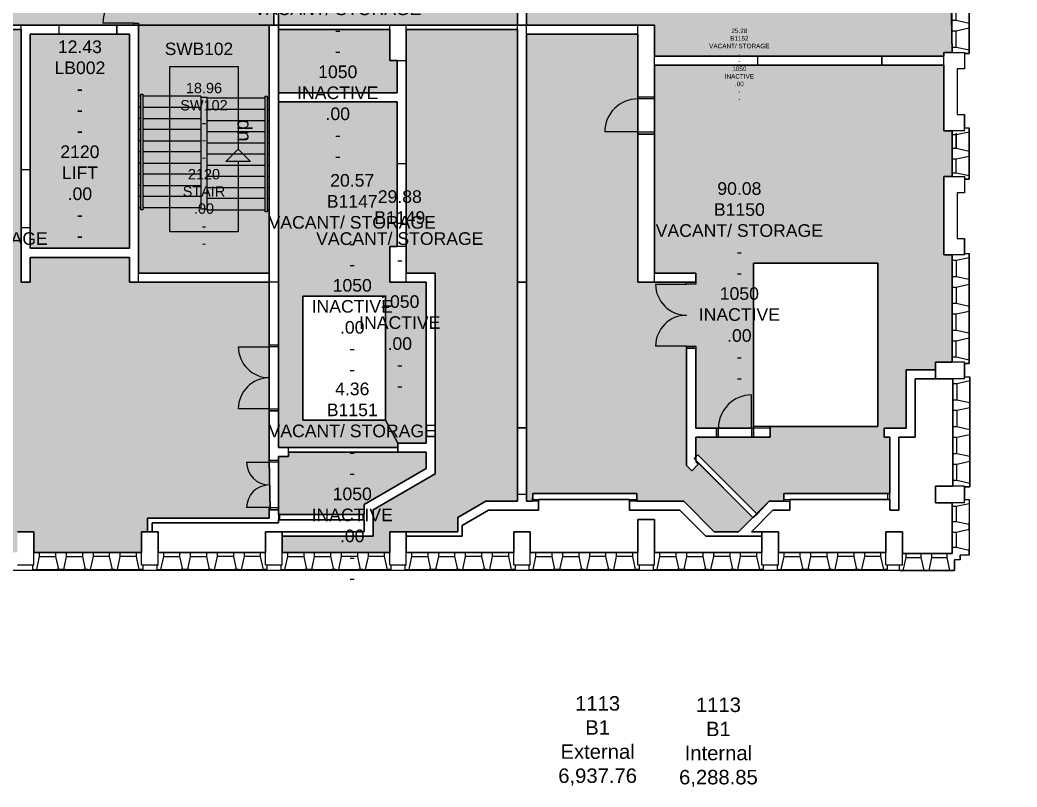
# Model space of a CAD drawing. Header units: inches. Extents: x -2632 to 158712, y -12611 to 70723.
# Drawn here: x 48328 to 72438, y -11504 to 7058 of the extents above; entities that cross this region are included whole.
import ezdxf

# ---------------------------------------------------------------- set-up
doc = ezdxf.new("R2010")
doc.units = ezdxf.units.IN
doc.header["$MEASUREMENT"] = 0
for name, color, linetype in [('BL', 8, 'Continuous'), ('DR', 8, 'Continuous'), ('GROS$', 1, 'Continuous'), ('GROS$TXT', 1, 'Continuous'), ('HL-TMP', 7, 'Continuous'), ('RM', 4, 'Continuous'), ('RM$', 5, 'Continuous'), ('RM$TXT', 5, 'Continuous'), ('TEXT', 7, 'Continuous'), ('WA_EXT', 7, 'Continuous'), ('WN', 4, 'Continuous')]:
    doc.layers.add(name, color=color, linetype=linetype)
doc.styles.add('arial', font='arial.ttf')
doc.styles.get("Standard").update_dxf_attribs({"font": 'arial.ttf'})

msp = doc.modelspace()

# ---------------------------------------------------------------- hatches: boundary and pattern name
at = {"layer": 'HL-TMP', "true_color": 0x666666}
h = msp.add_hatch(color=251, dxfattribs=at)
h.paths.add_polyline_path([(63268, 13523), (61068, 13523), (61068, 13273), (60768, 13273), (60768, 12973), (60268, 12973), (60268, 13523), (57668, 13523), (57668, 12973), (57268, 12973), (57268, 13523), (54668, 13523), (54668, 12973), (54578, 12973), (54578, 6933), (60358, 6933), (60358, 9093), (63268, 9093)], flags=0)
h.paths.add_polyline_path([(45413, 12973), (45268, 12973), (45268, 13523), (42668, 13523), (42668, 12973), (42268, 12973), (42268, 13523), (39668, 13523), (39668, 12973), (39268, 12973), (39268, 13523), (36668, 13523), (36668, 12973), (36268, 12973), (36268, 13523), (33668, 13523), (33668, 12973), (33168, 12973), (33168, 13273), (32868, 13273), (32868, 13523), (30668, 13523), (30668, 9093), (33578, 9093), (33578, 6933), (39358, 6933), (39358, 8643), (45413, 8643), (45413, 8743)], flags=0)
h.paths.add_polyline_path([(5093, 61463), (2223, 61463), (2223, 58698), (5093, 58683)], flags=0)
h.paths.add_polyline_path([(39558, 61298), (36378, 61298), (36378, 58978), (39558, 58978)], flags=0)
h.paths.add_polyline_path([(48558, 61298), (45378, 61298), (45378, 58978), (48558, 58978)], flags=0)
h.paths.add_polyline_path([(57558, 61298), (54378, 61298), (54378, 58978), (57558, 58978)], flags=0)
h.paths.add_polyline_path([(67868, 61340), (66268, 61340), (66268, 61298), (63378, 61298), (63378, 58978), (67868, 58978)], flags=0)
h.paths.add_polyline_path([(33358, 8873), (23468, 8873), (23068, 8873), (23068, 6273), (23268, 6273), (23268, 6183), (30268, 6183), (30268, 6933), (33358, 6933)], flags=0)
h.paths.add_polyline_path([(30268, 5963), (23268, 5963), (23268, 4373), (23068, 4373), (23068, 3273), (23268, 3273), (23268, 1373), (23068, 1373), (23053, -4227), (23468, -4227), (23468, -4627), (23068, -4627), (23068, -5852), (24268, -5852), (24268, -5816), (24268, -5327), (24358, -5327), (24358, -4807), (24358, -3037), (23963, -3037), (23963, -1627), (23468, -1627), (23468, -1407), (24183, -1407), (24183, -2817), (27868, -2817), (27868, -2777), (24868, -2777), (24868, 1173), (27868, 1173), (27868, -2817), (28768, -2817), (29268, -2817), (29268, -887), (29268, 933), (30268, 933)], flags=0)
h.paths.add_polyline_path([(35568, 933), (36268, 933), (36268, 6073), (36268, 6823), (33578, 6823), (33578, -2816), (33358, -2816), (33358, 6713), (30668, 6713), (30668, 713), (29488, 713), (29488, -887), (29488, -3724), (29363, -3849), (29190, -3672), (27883, -4979), (28231, -5327), (28818, -5327), (29558, -4587), (30691, -4587), (30691, -4401), (33207, -4401), (33207, -4416), (33578, -4416), (33578, -4587), (34339, -4587), (35023, -4982), (35023, -5327), (36668, -5327), (36668, -5827), (39268, -5827), (39268, -5437), (37068, -5437), (37068, -4793), (35568, -3927)], flags=0)
h.paths.add_polyline_path([(29268, -3037), (27868, -3037), (24578, -3037), (24578, -4399), (27137, -4399), (27137, -4587), (27491, -4587), (27792, -4889), (29216, -3465), (29268, -3516)], flags=0)
h.paths.add_polyline_path([(27399, -4807), (26996, -4807), (26996, -4547), (26986, -4547), (24578, -4547), (24578, -4807), (24578, -5327), (24668, -5327), (24668, -5827), (27268, -5827), (27268, -5327), (27919, -5327)], flags=0)
h.paths.add_polyline_path([(39358, 5073), (36488, 5073), (36468, 1573), (36668, 1573), (36668, 713), (35788, 713), (35788, -3287), (36468, -3287), (39358, -3287), (39358, -800), (38768, -800), (38768, -2627), (36768, -2627), (36768, 373), (38768, 373), (38768, -800), (39358, -800)], flags=0)
h.paths.add_polyline_path([(39358, -3507), (36468, -3507), (35788, -3507), (35788, -3800), (37288, -4666), (37288, -4909), (39358, -4909)], flags=0)
h.paths.add_polyline_path([(54358, -800), (54358, 713), (50978, 713), (50978, 1313), (48578, 1313), (48578, 713), (48358, 713), (48358, 6823), (45578, 6823), (45578, 2033), (45578, 713), (45358, 713), (45358, 1313), (42958, 1313), (42958, 713), (39578, 713), (39578, -800), (39578, -4997), (42523, -4997), (42523, -5327), (42561, -5327), (42668, -5327), (42668, -5827), (45268, -5827), (45268, -5327), (45668, -5327), (45668, -5827), (48268, -5827), (48268, -5327), (48668, -5327), (48668, -5827), (51268, -5827), (51268, -5327), (51413, -5327), (51413, -4997), (54358, -4997), (54358, -4793), (54379, -4793), (54358, -3593)], flags=0)
h.paths.add_polyline_path([(57448, 5073), (54578, 5073), (54578, -3287), (57468, -3290), (57468, -3180), (57168, -2627), (55168, -2627), (55168, 373), (57168, 373), (57168, -2627), (57468, -3180), (58148, -3180), (58148, 713), (57268, 713), (57268, 1573), (57448, 1573)], flags=0)
h.paths.add_polyline_path([(57448, 6073), (57268, 6073), (57268, 6823), (54578, 6823), (54578, 5293), (57448, 5293)], flags=0)
h.paths.add_polyline_path([(57268, -5327), (57668, -5327), (58913, -5327), (58913, -4982), (59596, -4587), (60358, -4587), (60358, -2816), (60358, 6823), (57668, 6823), (57668, 1573), (57668, 933), (58368, 933), (58368, -3927), (56868, -4793), (56868, -5437), (54668, -5437), (54668, -5827), (57268, -5827)], flags=0)
h.paths.add_polyline_path([(66068, 1173), (69068, 1173), (69068, -2777), (66468, -2777), (66468, -3037), (65168, -3037), (64668, -3037), (64674, -3510), (64719, -3465), (66151, -4897), (66445, -4587), (66799, -4587), (66799, -4399), (69358, -4399), (69358, -3037), (69223, -3037), (69223, -2817), (69753, -2817), (69753, -1407), (70468, -1407), (70468, -1227), (70868, -1227), (70868, 1373), (70668, 1373), (70668, 3273), (70868, 3273), (70868, 4373), (70668, 4373), (70668, 5963), (69168, 5963), (63668, 5963), (63668, 933), (64668, 933), (64668, 713), (63268, 713), (63268, 6713), (60578, 6713), (60578, -2816), (60578, -4416), (60578, -4587), (60723, -4587), (60729, -4401), (63244, -4401), (63244, -4587), (64377, -4587), (65117, -5327), (65705, -5327), (66053, -4979), (64747, -3674), (64572, -3849), (64448, -3724), (64448, -887), (64668, -887), (64668, -2817), (66068, -2817)], flags=0)
h.paths.add_polyline_path([(58148, -3800), (58148, -3400), (57468, -3400), (54818, -3397), (54818, -3507), (54578, -3507), (54578, -4793), (54578, -4912), (56648, -4912), (56648, -4666)], flags=0)
h.paths.add_polyline_path([(70818, 8873), (60578, 8873), (60578, 6933), (63668, 6933), (63668, 6183), (69168, 6183), (70668, 6183), (70668, 6273), (70868, 6273)], flags=0)
h.paths.add_polyline_path([(54488, 12973), (54268, 12973), (54268, 13523), (51668, 13523), (51668, 12973), (51268, 12973), (51268, 13523), (48668, 13523), (48668, 12973), (48523, 12973), (48523, 8643), (54488, 8643)], flags=0)
h.paths.add_polyline_path([(61068, 34573), (64943, 34573), (64943, 27813), (60578, 27813), (60578, 28373), (61068, 28373), (61068, 28773), (60578, 28773), (60578, 34373), (61068, 34373)], flags=0)
h.paths.add_polyline_path([(72468, 44873), (70368, 44873), (70368, 45273), (69868, 46139), (67926, 45018), (62999, 45018), (62657, 45215), (60468, 46480), (59664, 46015), (57936, 45018), (53999, 45018), (51468, 46480), (48936, 45018), (44999, 45018), (44999, 45018), (42468, 46480), (39936, 45018), (35999, 45018), (35657, 45215), (35657, 45215), (33468, 46480), (30936, 45018), (25799, 45018), (25457, 45215), (24015, 46048), (23568, 45273), (23568, 44873), (23168, 44873), (23168, 40773), (23568, 40773), (23568, 40628), (32868, 40623), (32868, 40873), (33168, 40873), (33168, 41173), (33668, 41173), (33668, 40628), (34168, 40628), (35768, 40628), (36268, 40628), (36268, 41173), (36668, 41173), (36668, 40628), (39268, 40628), (39268, 41173), (39668, 41173), (39668, 40373), (39268, 40373), (39268, 40518), (38918, 40518), (38918, 39301), (39523, 39301), (39523, 34773), (39568, 34773), (39568, 34373), (39368, 34373), (39368, 34518), (39133, 34518), (39133, 33538), (39523, 33538), (39523, 31613), (43913, 31613), (45508, 35403), (43513, 35880), (45013, 37044), (45468, 36935), (45468, 38573), (48468, 38573), (48468, 36935), (48923, 37044), (50423, 35880), (48428, 35403), (45508, 35403), (43913, 31613), (48413, 31613), (54413, 31613), (54413, 40373), (54268, 40373), (54268, 41173), (54668, 41173), (54668, 40628), (57268, 40628), (57268, 41173), (57668, 41173), (57668, 40628), (60268, 40628), (60268, 41173), (60768, 41173), (60768, 40873), (61068, 40873), (61068, 40623), (70368, 40628), (70368, 40773), (71168, 40773), (71168, 40628), (72182, 40628), (72182, 40773), (72468, 40773)], flags=0)
h.paths.add_polyline_path([(54358, 6933), (51198, 6933), (51198, 933), (54358, 933)], flags=0)
h.paths.add_polyline_path([(79768, 13373), (72668, 13373), (72668, 11390), (72833, 10990), (73635, 10189), (74035, 10023), (78401, 10023), (78801, 10189), (79602, 10990), (79768, 11390)], flags=0)
h.paths.add_polyline_path([(79768, 47256), (79602, 47656), (78801, 48457), (78401, 48623), (74035, 48623), (73635, 48457), (72833, 47656), (72668, 47256), (72668, 45273), (78168, 45273), (78168, 45098), (79753, 45098), (79753, 45273)], flags=0)
h.paths.add_polyline_path([(21268, 47256), (21102, 47656), (20301, 48457), (19901, 48623), (15535, 48623), (15135, 48457), (14333, 47656), (14168, 47256), (14168, 45273), (19668, 45273), (21268, 45273)], flags=0)
h.paths.add_polyline_path([(21268, 13373), (19668, 13373), (15768, 13373), (15768, 13548), (14168, 13548), (14168, 11390), (14333, 10990), (15135, 10189), (15535, 10023), (19901, 10023), (20301, 10189), (21268, 11390)], flags=0)
h.paths.add_polyline_path([(127127, 43176), (121715, 46314), (120963, 45017), (121442, 44737), (122678, 44022), (122678, 40124), (120963, 39129), (121715, 37832), (127127, 40969), (127770, 42073)], flags=0)
h.paths.add_polyline_path([(42738, 6933), (39578, 6933), (39578, 6713), (39578, 933), (42738, 933)], flags=0)
h.paths.add_polyline_path([(93317, 43373), (88153, 43373), (81493, 43373), (81493, 41028), (86168, 41028), (86168, 40628), (89189, 40628), (89189, 40628), (93168, 40628), (93168, 41028), (93317, 41028)], flags=0)
h.paths.add_polyline_path([(12028, 43513), (968, 43513), (968, 43373), (68, 43373), (68, 43513), (-2332, 43513), (-2332, 41028), (-332, 41028), (668, 41028), (668, 40628), (7184, 40628), (7768, 40628), (7768, 41028), (12028, 41028)], flags=0)
h.paths.add_polyline_path([(105082, 39673), (103720, 39673), (103720, 37773), (105082, 37773)], flags=0)
h.paths.add_polyline_path([(105082, 46373), (103720, 46373), (103720, 44473), (105082, 44473)], flags=0)
h.paths.add_polyline_path([(88313, 48323), (86428, 48323), (86428, 43483), (88153, 43483), (88313, 43483)], flags=0)
h.paths.add_polyline_path([(7918, 61463), (5203, 61463), (5203, 58683), (7918, 58683)], flags=0)
h.paths.add_polyline_path([(12718, 61373), (11818, 61373), (11818, 61463), (10618, 61463), (10518, 61463), (10518, 58683), (11968, 58683), (11968, 58773), (12728, 58773)], flags=0)
h.paths.add_polyline_path([(5273, 13518), (7663, 13518), (7663, 4628), (7542, 4628), (7542, 4518), (7773, 4518), (7773, 3518), (5163, 3518), (5163, 4518), (5273, 4518), (5273, 7628)], flags=0)
h.paths.add_polyline_path([(72970, 49525), (71506, 49525), (71506, 48093), (71168, 48093), (71168, 48073), (71168, 47873), (70478, 47873), (70478, 46313), (72368, 46313), (72368, 47256), (72268, 47256), (72268, 47656), (72551, 47939), (72551, 47939), (73554, 48942)], flags=0)
h.paths.add_polyline_path([(54488, 8533), (48413, 8533), (48413, 12973), (48268, 12973), (48268, 13523), (45668, 13523), (45668, 12973), (45523, 12973), (45523, 8533), (39468, 8533), (39468, 6933), (39578, 6933), (42738, 6933), (42787, 6933), (47768, 6933), (50668, 6933), (51198, 6933), (54358, 6933), (54468, 6933)], flags=0)
h.paths.add_polyline_path([(13943, 16373), (13768, 16373), (13768, 16503), (12868, 16503), (12868, 16373), (11968, 16373), (11968, 16553), (5723, 16553), (968, 16553), (968, 16373), (968, 13628), (7323, 13628), (10004, 13628), (13682, 13628), (13768, 13628), (13768, 13773), (13943, 13773)], flags=0)
h.paths.add_polyline_path([(21443, 16373), (21268, 16373), (21268, 16503), (14168, 16503), (14168, 16373), (13993, 16373), (13993, 13773), (14168, 13773), (14168, 13598), (15768, 13598), (15768, 13773), (21268, 13773), (21443, 13773)], flags=0)
h.paths.add_polyline_path([(48413, 31613), (45523, 31613), (45523, 24113), (45523, 23893), (45523, 16503), (42668, 16503), (42668, 16373), (42268, 16373), (42268, 16503), (33668, 16503), (33668, 16373), (33604, 16373), (32868, 16373), (32868, 16503), (23468, 16503), (23468, 16373), (22768, 16373), (22768, 16503), (21668, 16503), (21668, 16373), (21493, 16373), (21493, 13773), (21668, 13773), (21668, 13628), (22709, 13628), (24268, 13628), (24268, 13773), (24668, 13773), (24668, 13633), (30268, 13633), (30268, 13773), (30668, 13773), (30668, 13633), (32868, 13633), (32868, 13773), (33668, 13773), (33668, 13633), (36268, 13633), (36268, 13773), (36668, 13773), (36668, 13633), (39268, 13633), (39268, 13773), (39668, 13773), (39668, 13633), (42268, 13633), (42268, 13773), (42668, 13773), (42668, 13633), (42723, 13633), (45268, 13633), (45268, 13773), (45668, 13773), (45668, 13633), (48268, 13633), (48268, 13773), (48668, 13773), (48668, 13633), (51268, 13633), (51268, 13773), (51668, 13773), (51668, 13633), (54268, 13633), (54268, 13773), (54668, 13773), (54668, 13633), (57268, 13633), (57268, 13773), (57668, 13773), (57668, 13633), (60268, 13633), (60268, 13773), (61068, 13773), (61068, 13633), (63268, 13633), (63268, 13773), (63358, 13773), (63358, 16518), (61411, 16518), (61068, 16518), (61068, 16373), (60268, 16373), (60268, 16518), (51668, 16518), (51668, 16373), (51268, 16373), (51268, 16518), (48413, 16518)], flags=0)
h.paths.add_polyline_path([(104382, 43531), (104382, 44363), (103750, 44363), (102578, 43680), (102578, 40466), (103750, 39783), (104382, 39783)], flags=0)
h.paths.add_polyline_path([(23118, 44873), (19668, 44873), (14168, 44873), (13768, 44873), (12078, 44873), (12078, 43733), (12418, 43733), (12418, 43513), (12078, 43513), (12078, 41028), (12868, 41028), (12868, 40628), (13768, 40628), (13768, 40773), (14168, 40773), (14168, 40628), (21268, 40628), (21268, 40773), (21668, 40773), (21668, 40628), (22768, 40628), (22768, 40773), (23118, 40773)], flags=0)
at = {"layer": 'HL-TMP', "true_color": 0xcccccc}
h = msp.add_hatch(color=254, dxfattribs=at)
h.paths.add_polyline_path([(45358, 3433), (45358, 6713), (42958, 6713), (42958, 1533), (45358, 1533), (45358, 2033)], flags=0)
h.paths.add_polyline_path([(50978, 6713), (50668, 6713), (48578, 6713), (48578, 1533), (48705, 1533), (50978, 1533)], flags=0)
h.paths.add_polyline_path([(76218, 40373), (76518, 40373), (76518, 40408), (79594, 40408), (79594, 40373), (79768, 40373), (79768, 38390), (79602, 37990), (78839, 37205), (78401, 37023), (76218, 37023)], flags=0)
h.paths.add_polyline_path([(72668, 40373), (72782, 40373), (72782, 40408), (75918, 40408), (75918, 40373), (76218, 40373), (76218, 37023), (74152, 37023), (74035, 37023), (73635, 37189), (72833, 37990), (72668, 38390)], flags=0)

# ---------------------------------------------------------------- linework, layer by layer
at = {"layer": 'BL', "linetype": 'Continuous'}
for p, q in [((51248, 5213), (51198, 5213)), ((51198, 5213), (51198, 2513)), ((52703, 5213), (51298, 5213)), ((52703, 5213), (52703, 2479)), ((52703, 5188), (52853, 5188)), ((52853, 2463), (52853, 5188)), ((54258, 5163), (52853, 5163)), ((54258, 5213), (54308, 5213)), ((54258, 2413), (54258, 5213)), ((54308, 5213), (54308, 2413)), ((54358, 5163), (54308, 5163)), ((54358, 5163), (54358, 2463)), ((51248, 4943), (51198, 4943)), ((51298, 4943), (52703, 4943)), ((54258, 4893), (52853, 4893)), ((54308, 4893), (54358, 4893)), ((51248, 4673), (51198, 4673)), ((51298, 4673), (52703, 4673)), ((52853, 4623), (54258, 4623)), ((54308, 4623), (54358, 4623)), ((51248, 4403), (51198, 4403)), ((52703, 4403), (51298, 4403)), ((54258, 4353), (52853, 4353)), ((54308, 4353), (54358, 4353)), ((51248, 4133), (51198, 4133)), ((51298, 4133), (52703, 4133)), ((51248, 3863), (51198, 3863)), ((52703, 3863), (51298, 3863)), ((52853, 4083), (54258, 4083)), ((54308, 4083), (54358, 4083)), ((54258, 3813), (52853, 3813)), ((54308, 3813), (54358, 3813)), ((51248, 3593), (51198, 3593)), ((51298, 3593), (52703, 3593)), ((52853, 3543), (54258, 3543)), ((54308, 3543), (54358, 3543)), ((51248, 3323), (51198, 3323)), ((52703, 3323), (51298, 3323)), ((54258, 3273), (52853, 3273)), ((54308, 3273), (54358, 3273)), ((51248, 3053), (51198, 3053)), ((51298, 3053), (52703, 3053)), ((52853, 3003), (54258, 3003)), ((54308, 3003), (54358, 3003)), ((51248, 2783), (51198, 2783)), ((52703, 2783), (51298, 2783)), ((54258, 2733), (52853, 2733)), ((54308, 2733), (54358, 2733)), ((51248, 2513), (51198, 2513)), ((52703, 2513), (51298, 2513)), ((52853, 2479), (52703, 2479)), ((52853, 2463), (54258, 2463)), ((54308, 2413), (54258, 2413)), ((54308, 2463), (54358, 2463))]:
    msp.add_line(p, q, dxfattribs=at)
for points in [[(53605, 3632), (53605, 1932), (51950, 1932), (51950, 5933)], [(51950, 5933), (53605, 5933), (53605, 3932)], [(51248, 5263), (51298, 5263), (51298, 2463), (51248, 2463), (51248, 5263)], [(53605, 3932), (53905, 3632), (53305, 3632), (53605, 3932)]]:
    msp.add_lwpolyline(points, dxfattribs=at)
at = {"layer": 'DR', "linetype": 'Continuous'}
for p, q in [((51084, 6983), (50334, 6983)), ((63268, 4346), (62468, 4346)), ((63698, 663), (64448, 663)), ((53608, -850), (54358, -850)), ((64448, -837), (63698, -837)), ((66018, -2817), (66018, -2017)), ((54358, -2350), (53608, -2350)), ((53808, -3643), (54358, -3643)), ((54358, -4743), (53808, -4743))]:
    msp.add_line(p, q, dxfattribs=at)
for points in [[(51084, 6983), (51194, 6983), (51194, 6933), (51084, 6933), (51084, 6983)], [(63268, 5146), (63268, 5196), (63668, 5196), (63668, 5146), (63268, 5146)], [(63268, 4296), (63268, 4346), (63668, 4346), (63668, 4296), (63268, 4296)], [(64448, 713), (64668, 713), (64668, 663), (64448, 663), (64448, 713)], [(54358, -800), (54578, -800), (54578, -850), (54358, -850), (54358, -800)], [(64448, -837), (64668, -837), (64668, -887), (64448, -887), (64448, -837)], [(54358, -2350), (54578, -2350), (54578, -2400), (54358, -2400), (54358, -2350)], [(65218, -2817), (65168, -2817), (65168, -3037), (65218, -3037), (65218, -2817)], [(66068, -2817), (66018, -2817), (66018, -3037), (66068, -3037), (66068, -2817)], [(54358, -3643), (54358, -3593), (54578, -3593), (54578, -3643), (54358, -3643)], [(54358, -4793), (54358, -4743), (54578, -4743), (54578, -4793), (54358, -4793)]]:
    msp.add_lwpolyline(points, dxfattribs=at)
for centre, radius, start, end in [((51084, 6983), 750, 90, 180), ((63268, 4346), 800, 90, 180), ((64448, 663), 750, 180, 270), ((64448, -837), 750, 90, 180), ((54358, -850), 750, 180, 270), ((54358, -2350), 750, 90, 180), ((66018, -2817), 800, 90, 180), ((54358, -3643), 550, 180, 270), ((54358, -4743), 550, 90, 180)]:
    msp.add_arc(centre, radius, start, end, dxfattribs=at)
at = {"layer": 'GROS$'}
for points in [[(45578, 6823), (48358, 6823), (48358, 713), (48578, 713), (48578, 1313), (50978, 1313), (50978, 713), (54358, 713), (54358, -800), (54358, -3593), (54379, -4793), (54578, -4793), (54578, -3507), (54818, -3507), (54818, -3397), (57468, -3400), (57468, -3180), (57168, -2627), (57168, 373), (55168, 373), (55168, -2627), (57168, -2627), (57468, -3180), (57468, -3290), (54578, -3287), (54578, 12973)], [(71278, 11904), (71278, 6242), (71168, 6242), (71168, 5873), (70988, 5873), (70988, 4773), (71168, 4773), (71168, 4773), (71168, 4444), (71278, 4444), (71278, 3202), (71168, 3202), (71168, 2873), (70988, 2867), (70988, 1773), (71168, 1773), (71168, 1404), (71278, 1404), (71278, -1258), (71168, -1258), (71168, -1578), (71292, -1578), (71292, -4241), (71168, -4241), (71168, -4548), (71278, -4548), (71278, -5890), (71061, -5890), (71061, -6002), (70928, -6002), (70928, -6262), (23007, -6262)], [(60358, 9093), (60358, 6933), (54578, 6933), (54578, 6823), (57268, 6823), (57268, 6073), (57448, 6073), (57448, 5293), (54578, 5293), (54578, 5073), (57448, 5073), (57448, 1573), (57268, 1573), (57268, 713), (58148, 713), (58148, -3180), (57468, -3180), (57468, -3400), (58148, -3400), (58148, -3800), (56648, -4666), (56648, -4912), (54578, -4912), (54578, -4793), (54400, -4793), (54358, -4793), (54358, -4997), (51413, -4997), (51413, -5327), (51523, -5327), (51523, -5107), (54578, -5107), (54578, -5040), (56648, -5040), (56648, -5327), (54668, -5327), (54668, -5437), (56868, -5437), (56868, -4793), (58368, -3927), (58368, 933), (57668, 933), (57668, 1573), (57668, 6823), (60358, 6823), (60358, -2816), (60578, -2816), (60578, 6713), (63268, 6713), (63268, 713), (64668, 713), (64668, 933), (63668, 933), (63668, 5963), (69168, 5963), (69168, 6183), (63668, 6183), (63668, 6933), (60578, 6933), (60578, 8873)], [(70818, 8873), (70868, 6273), (70668, 6273), (70668, 6183), (69168, 6183), (69168, 5963), (70668, 5963), (70668, 4373), (70868, 4373), (70868, 3273), (70668, 3273), (70668, 1373), (70868, 1373), (70868, -1227), (70468, -1227), (70468, -1407), (69753, -1407), (69753, -2817), (69223, -2817), (69223, -3037), (69358, -3037), (69358, -4399), (66799, -4399), (66799, -4587), (66445, -4587), (66151, -4897), (64719, -3465), (64674, -3510), (64668, -3037), (65168, -3037), (66468, -3037), (66468, -2777), (69068, -2777), (69068, 1173), (66068, 1173), (66068, -2817), (64668, -2817), (64668, -887), (64448, -887), (64448, -3724), (64572, -3849), (64747, -3674), (66053, -4979), (65705, -5327), (65117, -5327), (64377, -4587), (63244, -4587), (63244, -4401), (60729, -4401), (60723, -4587), (60578, -4587), (60578, -4416), (60578, -2816), (60358, -2816), (60358, -4587), (59596, -4587), (58913, -4982), (58913, -5327), (57668, -5327), (57668, -5437), (59023, -5437), (59023, -5172), (59655, -4807), (60868, -4807), (60868, -4549), (63068, -4549), (63068, -4807), (64286, -4807), (64916, -5437), (66268, -5437), (66268, -5327), (66016, -5327), (66536, -4807), (66940, -4807), (66940, -4547), (69358, -4547), (69358, -4807), (69578, -4807), (69578, -3037), (69973, -3037), (69973, -1627), (70818, -1627), (70882, -1627), (70882, -4227), (70468, -4227), (70468, -4627), (70868, -4627), (70868, -5852), (69668, -5852), (69668, -5327), (69268, -5327), (69268, -5827), (66668, -5827), (66668, -5327), (66268, -5327), (66268, -5827), (63691, -5827), (63668, -5827), (63668, -5027), (63268, -5027), (63268, -5827), (60668, -5827), (60668, -5327), (60268, -5327), (60268, -5827), (57668, -5827), (57668, -5327), (57268, -5327), (57268, -5827), (54668, -5827), (54668, -5327), (54268, -5327), (54268, -5827), (51668, -5827), (51668, -5327), (51268, -5327), (51268, -5827), (48668, -5827), (48668, -5327), (48268, -5327)], [(54488, 8533), (54468, 6933), (54358, 6933), (54358, 933), (51198, 933), (51198, 6933), (50668, 6933), (50668, 6713), (50978, 6713), (50978, 1533), (48705, 1533), (48578, 1533), (48578, 6713), (50668, 6713), (50668, 6933), (47768, 6933)]]:
    msp.add_lwpolyline(points, dxfattribs=at)
at = {"layer": 'RM'}
for points in [[(57168, 373), (55168, 373), (55168, -2627), (57168, -2627)], [(69268, -5327), (69668, -5327), (69668, -5852), (70868, -5852), (70868, -4627), (70468, -4627), (70468, -4227), (70882, -4227), (70882, -1627), (70818, -1627), (69973, -1627), (69973, -3037), (69578, -3037), (69578, -4807), (69358, -4807), (69358, -4547), (66940, -4547), (66940, -4807), (66536, -4807), (66016, -5327), (66268, -5327), (66668, -5327), (66668, -5827), (69268, -5827)], [(63268, -5027), (63668, -5027), (63668, -5827), (63691, -5827), (66268, -5827), (66268, -5437), (64916, -5437), (64286, -4807), (63068, -4807), (63068, -4549), (60868, -4549), (60868, -4807), (59655, -4807), (59023, -5172), (59023, -5437), (57668, -5437), (57668, -5827), (60268, -5827), (60268, -5327), (60668, -5327), (60668, -5827), (63268, -5827)], [(56648, -5040), (54578, -5040), (54578, -5107), (51523, -5107), (51523, -5327), (51668, -5327), (51668, -5827), (54268, -5827), (54268, -5327), (54668, -5327), (56648, -5327)]]:
    msp.add_lwpolyline(points, close=True, dxfattribs=at)
at = {"layer": 'RM$'}
for points in [[(54488, 8533), (48413, 8533), (48413, 12973), (48268, 12973), (48268, 13523), (45668, 13523), (45668, 12973), (45523, 12973), (45523, 8533), (39468, 8533), (39468, 6933), (39578, 6933), (42738, 6933), (42787, 6933), (47768, 6933), (50668, 6933), (51198, 6933), (54358, 6933), (54468, 6933)], [(63268, 13523), (61068, 13523), (61068, 13273), (60768, 13273), (60768, 12973), (60268, 12973), (60268, 13523), (57668, 13523), (57668, 12973), (57268, 12973), (57268, 13523), (54668, 13523), (54668, 12973), (54578, 12973), (54578, 6933), (60358, 6933), (60358, 9093), (63268, 9093)], [(70818, 8873), (60578, 8873), (60578, 6933), (63668, 6933), (63668, 6183), (69168, 6183), (70668, 6183), (70668, 6273), (70868, 6273)], [(54358, 6933), (51198, 6933), (51198, 933), (54358, 933)], [(57448, 6073), (57268, 6073), (57268, 6823), (54578, 6823), (54578, 5293), (57448, 5293)], [(57268, -5327), (57668, -5327), (58913, -5327), (58913, -4982), (59596, -4587), (60358, -4587), (60358, -2816), (60358, 6823), (57668, 6823), (57668, 1573), (57668, 933), (58368, 933), (58368, -3927), (56868, -4793), (56868, -5437), (54668, -5437), (54668, -5827), (57268, -5827)], [(50978, 6713), (50668, 6713), (48578, 6713), (48578, 1533), (48705, 1533), (50978, 1533)], [(66068, 1173), (69068, 1173), (69068, -2777), (66468, -2777), (66468, -3037), (65168, -3037), (64668, -3037), (64674, -3510), (64719, -3465), (66151, -4897), (66445, -4587), (66799, -4587), (66799, -4399), (69358, -4399), (69358, -3037), (69223, -3037), (69223, -2817), (69753, -2817), (69753, -1407), (70468, -1407), (70468, -1227), (70868, -1227), (70868, 1373), (70668, 1373), (70668, 3273), (70868, 3273), (70868, 4373), (70668, 4373), (70668, 5963), (69168, 5963), (63668, 5963), (63668, 933), (64668, 933), (64668, 713), (63268, 713), (63268, 6713), (60578, 6713), (60578, -2816), (60578, -4416), (60578, -4587), (60723, -4587), (60729, -4401), (63244, -4401), (63244, -4587), (64377, -4587), (65117, -5327), (65705, -5327), (66053, -4979), (64747, -3674), (64572, -3849), (64448, -3724), (64448, -887), (64668, -887), (64668, -2817), (66068, -2817)], [(57448, 5073), (54578, 5073), (54578, -3287), (57468, -3290), (57468, -3180), (57168, -2627), (55168, -2627), (55168, 373), (57168, 373), (57168, -2627), (57468, -3180), (58148, -3180), (58148, 713), (57268, 713), (57268, 1573), (57448, 1573)], [(58148, -3800), (58148, -3400), (57468, -3400), (54818, -3397), (54818, -3507), (54578, -3507), (54578, -4793), (54578, -4912), (56648, -4912), (56648, -4666)]]:
    msp.add_lwpolyline(points, close=True, dxfattribs=at)
msp.add_lwpolyline([(48268, -5327), (48668, -5327), (48668, -5827), (51268, -5827), (51268, -5327), (51413, -5327), (51413, -4997), (54358, -4997), (54358, -4793), (54379, -4793), (54358, -3593), (54358, -800), (54358, 713), (50978, 713), (50978, 1313), (48578, 1313), (48578, 713), (48358, 713), (48358, 6823), (45578, 6823)], dxfattribs=at)
at = {"layer": 'WA_EXT', "linetype": 'Continuous'}
for p, q in [((60358, 6823), (60358, 9093)), ((60578, 6713), (60578, 8873)), ((54468, 6933), (54468, 8533)), ((54578, 6823), (54578, 8643)), ((47768, 6933), (48358, 6933)), ((47768, 6823), (48358, 6823)), ((48358, 6933), (49268, 6933)), ((48358, 3433), (48358, 6933)), ((48358, 6823), (48358, 6933)), ((49268, 6933), (49268, 6713)), ((50668, 6713), (50668, 6933)), ((50668, 6933), (51198, 6933)), ((51198, 713), (51198, 6933)), ((54358, 713), (54358, 6933)), ((54358, 6933), (54578, 6933)), ((57268, 6933), (54468, 6933)), ((54578, 713), (54578, 6933)), ((57268, 6823), (54578, 6823)), ((57268, 6073), (57268, 6933)), ((57668, 6933), (57268, 6933)), ((57268, 6823), (57268, 6933)), ((57668, 6073), (57668, 6933)), ((60578, 6933), (57668, 6933)), ((57668, 6823), (57668, 6933)), ((60358, 6823), (57668, 6823)), ((60358, 6933), (60578, 6933)), ((60358, 713), (60358, 6933)), ((60578, 713), (60578, 6933)), ((63268, 6933), (60578, 6933)), ((63268, 6933), (63668, 6933)), ((63268, 5196), (63268, 6933)), ((63268, 6713), (63268, 6933)), ((63668, 5196), (63668, 6933)), ((48578, 6713), (49268, 6713)), ((48578, 3433), (48578, 6713)), ((50668, 6713), (50978, 6713)), ((50978, 1533), (50978, 6713)), ((63268, 6713), (60578, 6713)), ((70668, 4373), (70668, 6273)), ((70668, 6273), (71168, 6273)), ((71168, 6273), (71168, 5873)), ((57268, 6073), (57668, 6073)), ((57448, 6073), (57448, 5293)), ((57448, 6073), (57668, 6073)), ((57668, 6073), (57668, 3573)), ((66168, 6183), (63668, 6183)), ((63668, 5963), (63668, 6183)), ((66168, 5963), (66168, 6183)), ((70668, 6183), (69168, 6183)), ((69168, 6183), (69168, 5963)), ((70668, 5963), (70668, 6183)), ((66168, 5963), (63668, 5963)), ((69168, 5963), (66168, 5963)), ((70668, 5963), (69168, 5963)), ((70988, 5873), (70988, 4773)), ((71168, 5873), (70988, 5873)), ((57448, 5293), (54578, 5293)), ((54578, 5073), (54578, 5293)), ((57448, 5073), (54578, 5073)), ((57448, 5073), (57448, 3573)), ((63268, 5196), (63668, 5196)), ((70988, 4773), (71168, 4773)), ((71168, 4373), (71168, 4773)), ((71168, 4373), (70668, 4373)), ((63268, 713), (63268, 4296)), ((63268, 4296), (63668, 4296)), ((63668, 713), (63668, 4296)), ((48578, 3433), (48358, 3433)), ((57668, 3573), (57448, 3573)), ((57448, 3573), (57448, 1573)), ((70668, 1373), (70668, 3273)), ((70668, 3273), (71168, 3273)), ((71168, 3273), (71168, 2873)), ((70988, 2873), (70988, 1773)), ((71168, 2873), (70988, 2873)), ((48358, 713), (48358, 2033)), ((48358, 2033), (48578, 2033)), ((48578, 1533), (48578, 2033)), ((70988, 1773), (71168, 1773)), ((71168, 1373), (71168, 1773)), ((50978, 1533), (48578, 1533)), ((57268, 713), (57268, 1573)), ((57668, 1573), (57268, 1573)), ((57668, 713), (57668, 1573)), ((48578, 713), (48578, 1313)), ((48578, 1313), (50978, 1313)), ((50978, 713), (50978, 1313)), ((71168, 1373), (70668, 1373)), ((66068, 1173), (69068, 1173)), ((66068, -2777), (66068, 1173)), ((69068, 1173), (69068, -2777)), ((54358, 933), (51198, 933)), ((51198, 713), (51198, 933)), ((54358, 933), (54358, -800)), ((57668, 933), (58368, 933)), ((57668, 713), (57668, 933)), ((58368, 933), (58368, -3927)), ((63668, 933), (64668, 933)), ((63668, 713), (63668, 933)), ((64668, 713), (64668, 933)), ((48578, 713), (48358, 713)), ((51198, 713), (50978, 713)), ((54578, 713), (51198, 713)), ((54578, 713), (54358, 713)), ((54578, 713), (54578, -800)), ((57268, 713), (57668, 713)), ((57668, 713), (58148, 713)), ((58148, 713), (58148, -3180)), ((60578, 713), (60358, 713)), ((60358, 713), (60358, -2816)), ((60358, 713), (60578, 713)), ((60578, 713), (60578, -2816)), ((63268, 713), (63668, 713)), ((63668, 713), (64668, 713)), ((54358, -800), (54578, -800)), ((64448, -887), (64448, -3724)), ((64448, -887), (64668, -887)), ((64668, -887), (64668, -2817)), ((69753, -2817), (69753, -1407)), ((70468, -1407), (69753, -1407)), ((70468, -1227), (70468, -1627)), ((71168, -1227), (70468, -1227)), ((70468, -1627), (70468, -1407)), ((71168, -1627), (71168, -1227)), ((69973, -3037), (69973, -1627)), ((70468, -1627), (69973, -1627)), ((71168, -1627), (70468, -1627)), ((54358, -2400), (54358, -3593)), ((54358, -2400), (54578, -2400)), ((54578, -2400), (54578, -3287)), ((60358, -2816), (60578, -2816)), ((64668, -2817), (65168, -2817)), ((65168, -3037), (65168, -2817)), ((69068, -2777), (66068, -2777)), ((66068, -2817), (66068, -3037)), ((66468, -2817), (66068, -2817)), ((66468, -3037), (66468, -2817)), ((69753, -2817), (69223, -2817)), ((69223, -3037), (69223, -2817)), ((64668, -3037), (64668, -3633)), ((65168, -3037), (64668, -3037)), ((66068, -3037), (66468, -3037)), ((69358, -3037), (69223, -3037)), ((69358, -4807), (69358, -3037)), ((69578, -4807), (69578, -3037)), ((69973, -3037), (69578, -3037)), ((54578, -3287), (54818, -3287)), ((54818, -3507), (54818, -3287)), ((57468, -3180), (57468, -3400)), ((57468, -3180), (58148, -3180)), ((54358, -3593), (54578, -3593)), ((54578, -3593), (54578, -3507)), ((54578, -3507), (54818, -3507)), ((58148, -3400), (57468, -3400)), ((58148, -3400), (58148, -3800)), ((58148, -3800), (56648, -4666)), ((64572, -3849), (64448, -3724)), ((64572, -3849), (64728, -3693)), ((64728, -3693), (64668, -3633)), ((58368, -3927), (56868, -4793)), ((70468, -4227), (70468, -4627)), ((71168, -4227), (70468, -4227)), ((71168, -4627), (71168, -4227)), ((60358, -4416), (60578, -4416)), ((60358, -4416), (60358, -4587)), ((60578, -4416), (60578, -4587)), ((54358, -4793), (54358, -4997)), ((54358, -4793), (54578, -4793)), ((54578, -4793), (54578, -5107)), ((56648, -5327), (56648, -4666)), ((56868, -5437), (56868, -4793)), ((59596, -4587), (58913, -4982)), ((59655, -4807), (59023, -5172)), ((60358, -4587), (59596, -4587)), ((60868, -4807), (59655, -4807)), ((60868, -4587), (60578, -4587)), ((60868, -4807), (60868, -4587)), ((64377, -4587), (63068, -4587)), ((63068, -4587), (63068, -4807)), ((63068, -4807), (64286, -4807)), ((64916, -5437), (64286, -4807)), ((65117, -5327), (64377, -4587)), ((65705, -5327), (66445, -4587)), ((66016, -5327), (66536, -4807)), ((66445, -4587), (66940, -4587)), ((66536, -4807), (66940, -4807)), ((66940, -4807), (66940, -4587)), ((69358, -4807), (69578, -4807)), ((71168, -4627), (70468, -4627)), ((54358, -4997), (51413, -4997)), ((51413, -5327), (51413, -4997)), ((58913, -4982), (58913, -5327)), ((63268, -6127), (63268, -5027)), ((63268, -5027), (63668, -5027)), ((63668, -6127), (63668, -5027)), ((54578, -5107), (51523, -5107)), ((51523, -5327), (51523, -5107)), ((59023, -5437), (59023, -5172)), ((48668, -5327), (48268, -5327)), ((48668, -6127), (48668, -5327)), ((51668, -5327), (51268, -5327)), ((51268, -6127), (51268, -5327)), ((51413, -5327), (51523, -5327)), ((51668, -6127), (51668, -5327)), ((54668, -5327), (54268, -5327)), ((54268, -6127), (54268, -5327)), ((56648, -5327), (54668, -5327)), ((54668, -6127), (54668, -5327)), ((54668, -5437), (56868, -5437)), ((57668, -5327), (57268, -5327)), ((57268, -6127), (57268, -5327)), ((57668, -5327), (58913, -5327)), ((57668, -5437), (57668, -5327)), ((57668, -6127), (57668, -5327)), ((59023, -5437), (57668, -5437)), ((60668, -5327), (60268, -5327)), ((60268, -6127), (60268, -5327)), ((60668, -6127), (60668, -5327)), ((66268, -5437), (64916, -5437)), ((65117, -5327), (65705, -5327)), ((66268, -5327), (66016, -5327)), ((66268, -5437), (66268, -5327)), ((66668, -5327), (66268, -5327)), ((66268, -6127), (66268, -5327)), ((66668, -6127), (66668, -5327)), ((69668, -5327), (69268, -5327)), ((69268, -6127), (69268, -5327)), ((69668, -6127), (69668, -5327)), ((48268, -6127), (48668, -6127)), ((51268, -6127), (51668, -6127)), ((54268, -6127), (54668, -6127)), ((57268, -6127), (57668, -6127)), ((60268, -6127), (60668, -6127)), ((63268, -6127), (63668, -6127)), ((66268, -6127), (66668, -6127)), ((69268, -6127), (69668, -6127))]:
    msp.add_line(p, q, dxfattribs=at)
for points in [[(55168, -2627), (55168, 373), (57168, 373), (57168, -2627), (55168, -2627)], [(66060, -4987), (64628, -3555), (64719, -3465), (66151, -4897), (66060, -4987)], [(60729, -4549), (63244, -4549), (63244, -4401), (60729, -4401), (60729, -4549)], [(66799, -4547), (69314, -4547), (69314, -4399), (66799, -4399), (66799, -4547)], [(54604, -5040), (56629, -5040), (56629, -4912), (54604, -4912), (54604, -5040)]]:
    msp.add_lwpolyline(points, dxfattribs=at)
at = {"layer": 'WN', "linetype": 'Continuous'}
for p, q in [((71278, 6333), (71278, 8904)), ((70868, 6273), (70868, 7573)), ((70968, 7052), (70968, 7444)), ((70868, 6794), (70868, 7052)), ((70868, 7052), (70968, 7052)), ((70968, 7052), (71278, 6983)), ((71278, 6923), (71278, 7023)), ((71278, 7023), (71278, 6823)), ((70868, 6794), (70968, 6794)), ((70968, 6794), (71278, 6863)), ((70968, 6402), (70968, 6794)), ((70868, 6273), (70868, 6402)), ((70868, 6402), (70968, 6402)), ((70968, 6402), (71278, 6333)), ((71278, 6242), (71278, 6342)), ((71168, 6242), (71278, 6242)), ((70868, 4373), (70868, 3823)), ((70968, 4284), (71278, 4352)), ((71168, 4444), (71278, 4444)), ((71278, 3202), (71278, 4444)), ((71278, 4444), (71278, 4344)), ((70868, 4284), (70968, 4284)), ((70968, 4319), (70968, 3952)), ((70968, 3952), (70968, 4284)), ((70868, 3823), (70868, 3973)), ((70868, 3952), (70968, 3952)), ((70868, 3823), (70868, 3952)), ((70968, 3952), (71278, 3883)), ((71278, 3823), (71278, 3923)), ((71278, 3923), (71278, 3723)), ((70868, 3273), (70868, 3823)), ((70868, 3694), (70968, 3694)), ((70968, 3694), (71278, 3763)), ((70968, 3362), (70968, 3694)), ((70868, 3362), (70968, 3362)), ((70968, 3362), (71278, 3294)), ((71168, 3202), (71278, 3202)), ((71278, 3202), (71278, 3302)), ((70868, 1373), (70868, 1244)), ((70868, 1373), (70868, 73)), ((70868, 73), (70868, 1373)), ((70868, 1244), (70968, 1244)), ((70968, 1244), (71278, 1313)), ((70968, 1244), (70968, 852)), ((71168, 1404), (71278, 1404)), ((71278, -1167), (71278, 1404)), ((71278, 1404), (71278, 1304)), ((70868, 852), (70968, 852)), ((70868, 852), (70868, 594)), ((70968, 852), (71278, 783)), ((71278, 623), (71278, 823)), ((70868, 594), (70968, 594)), ((70968, 594), (71278, 663)), ((70968, 594), (70968, 202)), ((71278, 723), (71278, 623)), ((70868, 202), (70968, 202)), ((70868, 202), (70868, -56)), ((70868, -56), (70868, 202)), ((70868, 202), (70968, 202)), ((70868, -1227), (70868, 73)), ((70968, 202), (71278, 133)), ((70968, 202), (71278, 133)), ((70968, -56), (71278, 13)), ((70968, -56), (71278, 13)), ((71278, 73), (71278, 173)), ((71278, 73), (71278, 173)), ((71278, 73), (71278, -27)), ((71278, 73), (71278, -27)), ((70868, -56), (70968, -56)), ((70868, -56), (70968, -56)), ((70968, -448), (70968, -56)), ((70868, -706), (70868, -448)), ((70868, -448), (70968, -448)), ((70968, -448), (71278, -517)), ((71278, -577), (71278, -477)), ((71278, -477), (71278, -677)), ((70868, -706), (70968, -706)), ((70968, -706), (71278, -637)), ((70968, -1098), (70968, -706)), ((70868, -1227), (70868, -1098)), ((70868, -1098), (70968, -1098)), ((70968, -1098), (71278, -1167)), ((71278, -1258), (71278, -1158)), ((71168, -1258), (71278, -1258)), ((70882, -1610), (70882, -1738)), ((70882, -1610), (70882, -2910)), ((70882, -2910), (70882, -1610)), ((70982, -1738), (71292, -1670)), ((71182, -1578), (71292, -1578)), ((71292, -4149), (71292, -1578)), ((71292, -1578), (71292, -1678)), ((70882, -1738), (70982, -1738)), ((70982, -1738), (70982, -2131)), ((70882, -2131), (70982, -2131)), ((70882, -2131), (70882, -2388)), ((70982, -2131), (71292, -2199)), ((71292, -2360), (71292, -2160)), ((70882, -2388), (70982, -2388)), ((70982, -2388), (71292, -2320)), ((70982, -2388), (70982, -2781)), ((71292, -2260), (71292, -2360)), ((70882, -2781), (70982, -2781)), ((70882, -2781), (70882, -3038)), ((70882, -3038), (70882, -2781)), ((70882, -2781), (70982, -2781)), ((70982, -2781), (71292, -2849)), ((70982, -2781), (71292, -2849)), ((71292, -2910), (71292, -2810)), ((71292, -2910), (71292, -2810)), ((70882, -4210), (70882, -2910)), ((70882, -3038), (70982, -3038)), ((70882, -3038), (70982, -3038)), ((70982, -3038), (71292, -2970)), ((70982, -3038), (71292, -2970)), ((70982, -3431), (70982, -3038)), ((71292, -2910), (71292, -3010)), ((71292, -2910), (71292, -3010)), ((70882, -3688), (70882, -3431)), ((70882, -3431), (70982, -3431)), ((70982, -3431), (71292, -3499)), ((71292, -3560), (71292, -3460)), ((71292, -3460), (71292, -3660)), ((70882, -3688), (70982, -3688)), ((70982, -3688), (71292, -3620)), ((70982, -4081), (70982, -3688)), ((70882, -4210), (70882, -4081)), ((70882, -4081), (70982, -4081)), ((70982, -4081), (71292, -4149)), ((71182, -4241), (71292, -4241)), ((71292, -4241), (71292, -4141)), ((71168, -4548), (71278, -4548)), ((71278, -4548), (71278, -5829)), ((71278, -4548), (71278, -4648)), ((70868, -4627), (70868, -5204)), ((70868, -4708), (70968, -4708)), ((70968, -4708), (71278, -4640)), ((70968, -4708), (70968, -5076)), ((70868, -5076), (70968, -5076)), ((70868, -5204), (70868, -5829)), ((70868, -5204), (70868, -5354)), ((70968, -5076), (71278, -5144)), ((70968, -5333), (71278, -5265)), ((71278, -5304), (71278, -5104)), ((71278, -5204), (71278, -5304)), ((70868, -5333), (70968, -5333)), ((70968, -5333), (70968, -5701)), ((70868, -5701), (70968, -5701)), ((70968, -5701), (71278, -5769)), ((71278, -5829), (71278, -5729)), ((48668, -5827), (49968, -5827)), ((48668, -5827), (48796, -5827)), ((48796, -5927), (48728, -6237)), ((48796, -5827), (48796, -5927)), ((48796, -5927), (49189, -5927)), ((49189, -5827), (49446, -5827)), ((49189, -5827), (49189, -5927)), ((49189, -5927), (49257, -6237)), ((49446, -5927), (49378, -6237)), ((49446, -5827), (49446, -5927)), ((49446, -5927), (49839, -5927)), ((49839, -5827), (49839, -5927)), ((50096, -5827), (49839, -5827)), ((49839, -5827), (50096, -5827)), ((49839, -5827), (49839, -5927)), ((49839, -5927), (49907, -6237)), ((49839, -5927), (49907, -6237)), ((51268, -5827), (49968, -5827)), ((49968, -5827), (51268, -5827)), ((50096, -5927), (50028, -6237)), ((50096, -5927), (50028, -6237)), ((50096, -5827), (50096, -5927)), ((50096, -5827), (50096, -5927)), ((50489, -5927), (50096, -5927)), ((50489, -5827), (50489, -5927)), ((50746, -5827), (50489, -5827)), ((50489, -5927), (50557, -6237)), ((50746, -5927), (50678, -6237)), ((50746, -5827), (50746, -5927)), ((51139, -5927), (50746, -5927)), ((51268, -5827), (51139, -5827)), ((51139, -5827), (51139, -5927)), ((51139, -5927), (51207, -6237)), ((51668, -5827), (52968, -5827)), ((51668, -5827), (51796, -5827)), ((51796, -5927), (51728, -6237)), ((51796, -5827), (51796, -5927)), ((51796, -5927), (52189, -5927)), ((52189, -5827), (52446, -5827)), ((52189, -5827), (52189, -5927)), ((52189, -5927), (52257, -6237)), ((52446, -5927), (52378, -6237)), ((52446, -5827), (52446, -5927)), ((52446, -5927), (52839, -5927)), ((52839, -5827), (52839, -5927)), ((53096, -5827), (52839, -5827)), ((52839, -5827), (53096, -5827)), ((52839, -5827), (52839, -5927)), ((52839, -5927), (52907, -6237)), ((52839, -5927), (52907, -6237)), ((54268, -5827), (52968, -5827)), ((52968, -5827), (54268, -5827)), ((53096, -5927), (53028, -6237)), ((53096, -5927), (53028, -6237)), ((53096, -5827), (53096, -5927)), ((53096, -5827), (53096, -5927)), ((53489, -5927), (53096, -5927)), ((53489, -5827), (53489, -5927)), ((53746, -5827), (53489, -5827)), ((53489, -5927), (53557, -6237)), ((53746, -5927), (53678, -6237)), ((53746, -5827), (53746, -5927)), ((54139, -5927), (53746, -5927)), ((54268, -5827), (54139, -5827)), ((54139, -5827), (54139, -5927)), ((54139, -5927), (54207, -6237)), ((54668, -5827), (55968, -5827)), ((54668, -5827), (54796, -5827)), ((54796, -5927), (54728, -6237)), ((54796, -5827), (54796, -5927)), ((54796, -5927), (55189, -5927)), ((55189, -5827), (55446, -5827)), ((55189, -5827), (55189, -5927)), ((55189, -5927), (55257, -6237)), ((55446, -5927), (55378, -6237)), ((55446, -5827), (55446, -5927)), ((55446, -5927), (55839, -5927)), ((55839, -5827), (55839, -5927)), ((56096, -5827), (55839, -5827)), ((55839, -5827), (56096, -5827)), ((55839, -5827), (55839, -5927)), ((55839, -5927), (55907, -6237)), ((55839, -5927), (55907, -6237)), ((57268, -5827), (55968, -5827)), ((55968, -5827), (57268, -5827)), ((56096, -5927), (56028, -6237)), ((56096, -5927), (56028, -6237)), ((56096, -5827), (56096, -5927)), ((56096, -5827), (56096, -5927)), ((56489, -5927), (56096, -5927)), ((56489, -5827), (56489, -5927)), ((56746, -5827), (56489, -5827)), ((56489, -5927), (56557, -6237)), ((56746, -5927), (56678, -6237)), ((56746, -5827), (56746, -5927)), ((57139, -5927), (56746, -5927)), ((57268, -5827), (57139, -5827)), ((57139, -5827), (57139, -5927)), ((57139, -5927), (57207, -6237)), ((57668, -5827), (58968, -5827)), ((57668, -5827), (57796, -5827)), ((57796, -5927), (57728, -6237)), ((57796, -5827), (57796, -5927)), ((57796, -5927), (58189, -5927)), ((58189, -5827), (58446, -5827)), ((58189, -5827), (58189, -5927)), ((58189, -5927), (58257, -6237)), ((58446, -5927), (58378, -6237)), ((58446, -5827), (58446, -5927)), ((58446, -5927), (58839, -5927)), ((58839, -5827), (58839, -5927)), ((59096, -5827), (58839, -5827)), ((58839, -5827), (59096, -5827)), ((58839, -5827), (58839, -5927)), ((58839, -5927), (58907, -6237)), ((58839, -5927), (58907, -6237)), ((60268, -5827), (58968, -5827)), ((58968, -5827), (60268, -5827)), ((59096, -5927), (59028, -6237)), ((59096, -5927), (59028, -6237)), ((59096, -5827), (59096, -5927)), ((59096, -5827), (59096, -5927)), ((59489, -5927), (59096, -5927)), ((59489, -5827), (59489, -5927)), ((59746, -5827), (59489, -5827)), ((59489, -5927), (59557, -6237)), ((59746, -5927), (59678, -6237)), ((59746, -5827), (59746, -5927)), ((60139, -5927), (59746, -5927)), ((60268, -5827), (60139, -5827)), ((60139, -5827), (60139, -5927)), ((60139, -5927), (60207, -6237)), ((60668, -5827), (61968, -5827)), ((60668, -5827), (60796, -5827)), ((60796, -5927), (60728, -6237)), ((60796, -5827), (60796, -5927)), ((60796, -5927), (61189, -5927)), ((61189, -5827), (61446, -5827)), ((61189, -5827), (61189, -5927)), ((61189, -5927), (61257, -6237)), ((61446, -5927), (61378, -6237)), ((61446, -5827), (61446, -5927)), ((61446, -5927), (61839, -5927)), ((61839, -5827), (61839, -5927)), ((62096, -5827), (61839, -5827)), ((61839, -5827), (62096, -5827)), ((61839, -5827), (61839, -5927)), ((61839, -5927), (61907, -6237)), ((61839, -5927), (61907, -6237)), ((63268, -5827), (61968, -5827)), ((61968, -5827), (63268, -5827)), ((62096, -5927), (62028, -6237)), ((62096, -5927), (62028, -6237)), ((62096, -5827), (62096, -5927)), ((62096, -5827), (62096, -5927)), ((62489, -5927), (62096, -5927)), ((62489, -5827), (62489, -5927)), ((62746, -5827), (62489, -5827)), ((62489, -5927), (62557, -6237)), ((62746, -5927), (62678, -6237)), ((62746, -5827), (62746, -5927)), ((63139, -5927), (62746, -5927)), ((63268, -5827), (63139, -5827)), ((63139, -5827), (63139, -5927)), ((63139, -5927), (63207, -6237)), ((63668, -5827), (64968, -5827)), ((63668, -5827), (63796, -5827)), ((63796, -5927), (63728, -6237)), ((63796, -5827), (63796, -5927)), ((63796, -5927), (64189, -5927)), ((64189, -5827), (64446, -5827)), ((64189, -5827), (64189, -5927)), ((64189, -5927), (64257, -6237)), ((64446, -5927), (64378, -6237)), ((64446, -5827), (64446, -5927)), ((64446, -5927), (64839, -5927)), ((64839, -5827), (64839, -5927)), ((65096, -5827), (64839, -5827)), ((64839, -5827), (65096, -5827)), ((64839, -5827), (64839, -5927)), ((64839, -5927), (64907, -6237)), ((64839, -5927), (64907, -6237)), ((66268, -5827), (64968, -5827)), ((64968, -5827), (66268, -5827)), ((65096, -5927), (65028, -6237)), ((65096, -5927), (65028, -6237)), ((65096, -5827), (65096, -5927)), ((65096, -5827), (65096, -5927)), ((65489, -5927), (65096, -5927)), ((65489, -5827), (65489, -5927)), ((65746, -5827), (65489, -5827)), ((65489, -5927), (65557, -6237)), ((65746, -5927), (65678, -6237)), ((65746, -5827), (65746, -5927)), ((66139, -5927), (65746, -5927)), ((66268, -5827), (66139, -5827)), ((66139, -5827), (66139, -5927)), ((66139, -5927), (66207, -6237)), ((66668, -5827), (67968, -5827)), ((66668, -5827), (66796, -5827)), ((66796, -5927), (66728, -6237)), ((66796, -5827), (66796, -5927)), ((66796, -5927), (67189, -5927)), ((67189, -5827), (67446, -5827)), ((67189, -5827), (67189, -5927)), ((67189, -5927), (67257, -6237)), ((67446, -5927), (67378, -6237)), ((67446, -5827), (67446, -5927)), ((67446, -5927), (67839, -5927)), ((67839, -5827), (67839, -5927)), ((68096, -5827), (67839, -5827)), ((67839, -5827), (68096, -5827)), ((67839, -5827), (67839, -5927)), ((67839, -5927), (67907, -6237)), ((67839, -5927), (67907, -6237)), ((69268, -5827), (67968, -5827)), ((67968, -5827), (69268, -5827)), ((68096, -5927), (68028, -6237)), ((68096, -5927), (68028, -6237)), ((68096, -5827), (68096, -5927)), ((68096, -5827), (68096, -5927)), ((68489, -5927), (68096, -5927)), ((68489, -5827), (68489, -5927)), ((68746, -5827), (68489, -5827)), ((68489, -5927), (68557, -6237)), ((68746, -5927), (68678, -6237)), ((68746, -5827), (68746, -5927)), ((69139, -5927), (68746, -5927)), ((69268, -5827), (69139, -5827)), ((69139, -5827), (69139, -5927)), ((69139, -5927), (69207, -6237)), ((69668, -5852), (70243, -5852)), ((69746, -5952), (69678, -6262)), ((69746, -5852), (69746, -5952)), ((69746, -5952), (70114, -5952)), ((70114, -5852), (70114, -5952)), ((70114, -5952), (70182, -6262)), ((70243, -5852), (70393, -5852)), ((70243, -5852), (70868, -5852)), ((70371, -5952), (70303, -6262)), ((70371, -5852), (70371, -5952)), ((70371, -5952), (70739, -5952)), ((70739, -5852), (70739, -5952)), ((70739, -5952), (70807, -6262)), ((70868, -5852), (70868, -5802)), ((70928, -6262), (70928, -6002)), ((71061, -6002), (70928, -6002)), ((71278, -5890), (71061, -5890)), ((71061, -6002), (71061, -5890)), ((71278, -5829), (71278, -5890)), ((71278, -5890), (71278, -5829)), ((48636, -6127), (48636, -6237)), ((48636, -6237), (48736, -6237)), ((48728, -6237), (51299, -6237)), ((49418, -6237), (49218, -6237)), ((49318, -6237), (49418, -6237)), ((49968, -6237), (49868, -6237)), ((49968, -6237), (49868, -6237)), ((49968, -6237), (50068, -6237)), ((49968, -6237), (50068, -6237)), ((50518, -6237), (50718, -6237)), ((50618, -6237), (50518, -6237)), ((51299, -6237), (51199, -6237)), ((51299, -6127), (51299, -6237)), ((51636, -6127), (51636, -6237)), ((51636, -6237), (51736, -6237)), ((51728, -6237), (54299, -6237)), ((52418, -6237), (52218, -6237)), ((52318, -6237), (52418, -6237)), ((52968, -6237), (52868, -6237)), ((52968, -6237), (52868, -6237)), ((52968, -6237), (53068, -6237)), ((52968, -6237), (53068, -6237)), ((53518, -6237), (53718, -6237)), ((53618, -6237), (53518, -6237)), ((54299, -6237), (54199, -6237)), ((54299, -6127), (54299, -6237)), ((54636, -6127), (54636, -6237)), ((54636, -6237), (54736, -6237)), ((54728, -6237), (57299, -6237)), ((55418, -6237), (55218, -6237)), ((55318, -6237), (55418, -6237)), ((55968, -6237), (55868, -6237)), ((55968, -6237), (55868, -6237)), ((55968, -6237), (56068, -6237)), ((55968, -6237), (56068, -6237)), ((56518, -6237), (56718, -6237)), ((56618, -6237), (56518, -6237)), ((57299, -6237), (57199, -6237)), ((57299, -6127), (57299, -6237)), ((57636, -6127), (57636, -6237)), ((57636, -6237), (57736, -6237)), ((57728, -6237), (60299, -6237)), ((58418, -6237), (58218, -6237)), ((58318, -6237), (58418, -6237)), ((58968, -6237), (58868, -6237)), ((58968, -6237), (58868, -6237)), ((58968, -6237), (59068, -6237)), ((58968, -6237), (59068, -6237)), ((59518, -6237), (59718, -6237)), ((59618, -6237), (59518, -6237)), ((60299, -6237), (60199, -6237)), ((60299, -6127), (60299, -6237)), ((60636, -6127), (60636, -6237)), ((60636, -6237), (60736, -6237)), ((60728, -6237), (63299, -6237)), ((61418, -6237), (61218, -6237)), ((61318, -6237), (61418, -6237)), ((61968, -6237), (61868, -6237)), ((61968, -6237), (61868, -6237)), ((61968, -6237), (62068, -6237)), ((61968, -6237), (62068, -6237)), ((62518, -6237), (62718, -6237)), ((62618, -6237), (62518, -6237)), ((63299, -6237), (63199, -6237)), ((63299, -6127), (63299, -6237)), ((63636, -6127), (63636, -6237)), ((63636, -6237), (63736, -6237)), ((63728, -6237), (66299, -6237)), ((64418, -6237), (64218, -6237)), ((64318, -6237), (64418, -6237)), ((64968, -6237), (64868, -6237)), ((64968, -6237), (64868, -6237)), ((64968, -6237), (65068, -6237)), ((64968, -6237), (65068, -6237)), ((65518, -6237), (65718, -6237)), ((65618, -6237), (65518, -6237)), ((66299, -6237), (66199, -6237)), ((66299, -6127), (66299, -6237)), ((66636, -6127), (66636, -6237)), ((66636, -6237), (66736, -6237)), ((66728, -6237), (69299, -6237)), ((67418, -6237), (67218, -6237)), ((67318, -6237), (67418, -6237)), ((67968, -6237), (67868, -6237)), ((67968, -6237), (67868, -6237)), ((67968, -6237), (68068, -6237)), ((67968, -6237), (68068, -6237)), ((68518, -6237), (68718, -6237)), ((68618, -6237), (68518, -6237)), ((69299, -6237), (69199, -6237)), ((69299, -6127), (69299, -6237)), ((69586, -6127), (69586, -6262)), ((69586, -6262), (70916, -6262)), ((69586, -6262), (69686, -6262)), ((70343, -6262), (70143, -6262)), ((70243, -6262), (70343, -6262)), ((70916, -6262), (70768, -6262))]:
    msp.add_line(p, q, dxfattribs=at)

# ---------------------------------------------------------------- texts
at = {"layer": 'BL', "linetype": 'Continuous'}
msp.add_text('up', height=347.7, rotation=90, dxfattribs=at).set_placement((53854, 4114))
at = {"layer": 'GROS$TXT', "char_height": 350, "attachment_point": 8}
for s, insert in [('1113^M^JB1^M^JExternal^M^J6,937.76^M^J', (62296, -11469)), ('1113^M^JB1^M^JInternal^M^J6,288.85^M^J', (65217, -11504))]:
    msp.add_mtext(s, dxfattribs=dict(at, insert=insert))
at = {"layer": 'RM$TXT', "attachment_point": 8}
for s, insert, char_height in [('4.26^M^JB1148^M^JVACANT/ STORAGE^M^J-^M^J-^M^J1050^M^JINACTIVE^M^J.00^M^J-^M^J-^M^J', (56013, 3618), 304.8), ('25.28^M^JB1152^M^JVACANT/ STORAGE^M^J-^M^J-^M^J1050^M^JINACTIVE^M^J.00^M^J-^M^J-^M^J', (65723, 5088), 110), ('12.43^M^JLB002^M^J-^M^J-^M^J-^M^J2120^M^JLIFT^M^J.00^M^J-^M^J-^M^J', (49778, 1683), 304.8), ('18.96^M^JSW102^M^J-^M^J-^M^J-^M^J2120^M^JSTAIR^M^J.00^M^J-^M^J-^M^J', (52778, 1534), 250), ('20.57^M^JB1147^M^JVACANT/ STORAGE^M^J-^M^J-^M^J1050^M^JINACTIVE^M^J.00^M^J-^M^J-^M^J', (56363, -1549), 304.8), ('90.08^M^JB1150^M^JVACANT/ STORAGE^M^J-^M^J-^M^J1050^M^JINACTIVE^M^J.00^M^J-^M^J-^M^J', (65723, -1747), 304.8), ('111.11^M^JB1143^M^JVACANT/ STORAGE^M^J-^M^J-^M^J1050^M^JINACTIVE^M^J.00^M^J-^M^J-^M^J', (46978, -1942), 304.8), ('29.88^M^JB1149^M^JVACANT/ STORAGE^M^J-^M^J-^M^J1050^M^JINACTIVE^M^J.00^M^J-^M^J-^M^J', (57513, -1942), 304.8), ('4.36^M^JB1151^M^JVACANT/ STORAGE^M^J-^M^J-^M^J1050^M^JINACTIVE^M^J.00^M^J-^M^J-^M^J', (56363, -6595), 304.8)]:
    msp.add_mtext(s, dxfattribs=dict(at, insert=insert, char_height=char_height))
at = {"layer": 'TEXT', "linetype": 'Continuous', "style": 'arial'}
msp.add_text('SWB102', height=300, dxfattribs=at).set_placement((51830, 6208))

doc.saveas('drawing.dxf')
